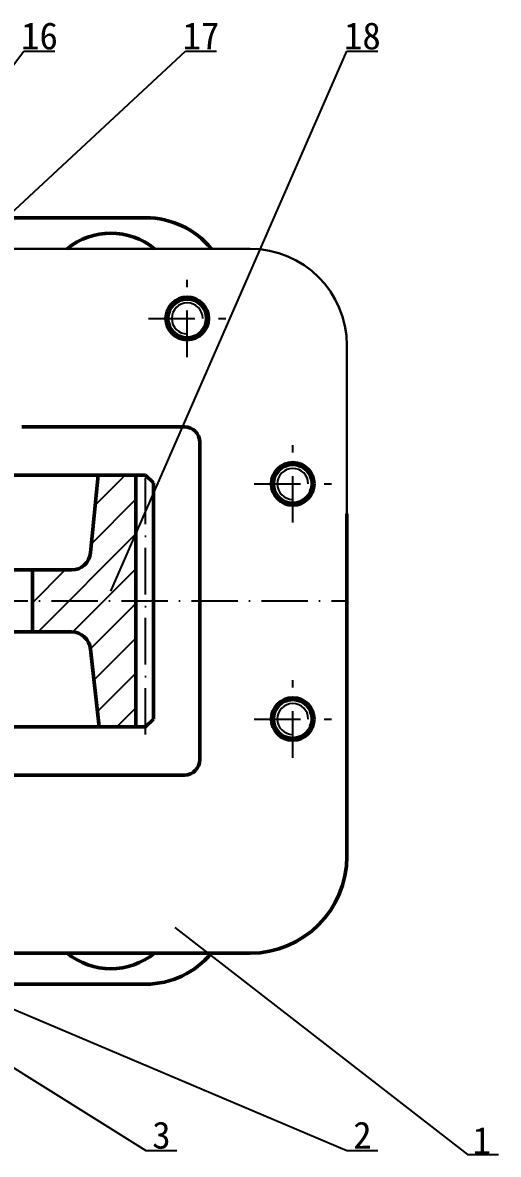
# Model space of a CAD drawing. Header units: millimetres. Extents: x 0 to 1682, y 0 to 1188.
# Drawn here: x 680.9 to 803.8, y 229.2 to 521.5 of the extents above; entities that cross this region are included whole.
import ezdxf
from ezdxf import colors
from ezdxf.entities.mleader import LeaderData, LeaderLine
from ezdxf.enums import TextEntityAlignment as Align
from ezdxf.math import Vec2, Vec3

# ---------------------------------------------------------------- set-up
doc = ezdxf.new("R2010")
doc.units = ezdxf.units.MM
doc.linetypes.add('ACAD_ISO10W100', pattern=[18, 12, -3, 0, -3])
doc.layers.get('0').update_dxf_attribs({"lineweight": 50})
for name, color, linetype, lineweight in [('中心线', 20, 'ACAD_ISO10W100', 25), ('剖面线', 3, 'Continuous', 25), ('文字', 7, 'Continuous', 25), ('标注', 7, 'Continuous', 25), ('粗实线', 7, 'Continuous', 50), ('细实线', 7, 'Continuous', 25)]:
    doc.layers.add(name, color=color, linetype=linetype, lineweight=lineweight)
doc.styles.add('Songti', font='')
doc.styles.get("Standard").update_dxf_attribs({"font": 'arial.ttf'})
doc.styles.get('Songti').set_extended_font_data('SimSun')

# ---------------------------------------------------------------- blocks, each defined once
blk = doc.blocks.new('_None')

msp = doc.modelspace()

# ---------------------------------------------------------------- hatches: boundary and pattern name
at = {"layer": '剖面线'}
h = msp.add_hatch(dxfattribs=at)
h.set_pattern_fill('ANSI31', color=256, scale=2, style=0)
h.set_pattern_definition([(45, (-31.765, 33.653), (-4.49013, 4.49013), [])])
edge = h.paths.add_edge_path()
edge.add_line((702.415, 339.628), (700.415, 341.628))
edge.add_line((698.45, 359.669), (700.415, 341.628))
edge.add_arc((693.48, 359.128), 5, 6.21439, 90)
edge.add_line((693.48, 364.128), (683.415, 364.128))
edge.add_line((683.415, 364.128), (683.415, 380.128))
edge.add_line((693.48, 380.128), (683.415, 380.128))
edge.add_arc((693.48, 385.128), 5, 270, 353.78561)
edge.add_line((698.45, 384.587), (700.415, 404.628))
edge.add_line((700.415, 402.628), (702.415, 404.628))
edge.add_line((702.415, 404.628), (710.17, 404.628))
edge.add_line((710.17, 404.628), (710.17, 339.628))
edge.add_line((710.17, 339.628), (702.415, 339.628))

# ---------------------------------------------------------------- linework, layer by layer
at = {"lineweight": 30}
for p, q in [((668.415, 463.128), (739.675, 463.128)), ((764.675, 394.628), (764.675, 438.128))]:
    msp.add_line(p, q, dxfattribs=at)
msp.add_arc((739.675, 438.128), 25, 0, 90, dxfattribs=at)
at = {"layer": '中心线', "linetype": 'ACAD_ISO10W100'}
for p, q in [((723.412, 435.128), (723.412, 455.128)), ((713.412, 445.128), (733.412, 445.128)), ((750.675, 392.382), (750.675, 412.382)), ((740.675, 402.382), (760.675, 402.382)), ((750.675, 331.628), (750.675, 351.628)), ((740.675, 341.628), (760.675, 341.628))]:
    msp.add_line(p, q, dxfattribs=at)
at = {"layer": '中心线'}
for p, q in [((712.67, 337.628), (712.67, 406.628)), ((272.015, 372.128), (764.675, 372.128))]:
    msp.add_line(p, q, dxfattribs=at)
at = {"layer": '粗实线'}
for p, q in [((712.675, 471.128), (658.415, 471.128)), ((722.675, 417.128), (680.675, 417.128)), ((726.675, 413.128), (726.675, 394.628)), ((702.415, 404.628), (630.915, 404.628)), ((698.45, 384.587), (700.415, 404.628)), ((702.415, 404.628), (710.17, 404.628)), ((710.17, 404.628), (710.17, 339.628)), ((712.67, 404.628), (710.17, 404.628)), ((714.67, 402.628), (712.67, 404.628)), ((714.67, 341.628), (714.67, 402.628)), ((726.675, 372.128), (726.675, 394.628)), ((764.675, 394.628), (764.675, 372.128)), ((649.415, 380.128), (683.415, 380.128)), ((683.415, 364.128), (683.415, 380.128)), ((693.48, 380.128), (683.415, 380.128)), ((726.675, 331.128), (726.675, 372.128)), ((764.675, 306.128), (764.675, 372.128)), ((649.415, 364.128), (683.415, 364.128)), ((693.48, 364.128), (683.415, 364.128)), ((698.45, 359.669), (700.633, 339.628)), ((702.415, 339.628), (630.915, 339.628)), ((710.17, 339.628), (702.415, 339.628)), ((710.17, 339.628), (712.67, 339.628)), ((712.67, 339.628), (714.67, 341.628)), ((722.675, 327.128), (638.415, 327.128)), ((739.675, 281.128), (668.415, 281.128)), ((712.675, 273.128), (658.415, 273.128))]:
    msp.add_line(p, q, dxfattribs=at)
for centre, radius in [((723.412, 445.128), 5.5), ((723.412, 445.128), 5), ((750.675, 402.382), 5.5), ((750.675, 402.382), 5), ((750.675, 341.628), 5.5), ((750.675, 341.628), 5)]:
    msp.add_circle(centre, radius, dxfattribs=at)
for centre, radius, start, end in [((712.675, 449.128), 22, 39.5212, 90), ((703.675, 449.128), 18, 51.05756, 128.94244), ((722.675, 413.128), 4, 0, 90), ((693.48, 385.128), 5, 270, 353.78561), ((693.48, 359.128), 5, 6.21439, 90), ((722.675, 331.128), 4, 270, 0), ((739.675, 306.128), 25, 270, 0), ((703.675, 295.128), 18, 231.05756, 308.94244), ((712.675, 295.128), 22, 270, 320.4788)]:
    msp.add_arc(centre, radius, start, end, dxfattribs=at)
at = {"layer": '细实线'}
for centre in [(723.412, 445.128), (750.675, 402.382), (750.675, 341.628)]:
    msp.add_arc(centre, 4, 0, 270, dxfattribs=at)

# ---------------------------------------------------------------- texts
at = {"layer": '文字', "style": 'Songti'}
for s, p in [('16', (685.235, 518.128)), ('17', (726.955, 518.128)), ('18', (768.675, 518.128)), ('3', (716.755, 234.128)), ('2', (768.675, 234.128)), ('1', (799.526, 232.735))]:
    msp.add_text(s, height=7, dxfattribs=at).set_placement(p, align=Align.MIDDLE_CENTER)

# ---------------------------------------------------------------- leaders
at = {"layer": '标注'}
ml = msp.add_multileader_mtext('Standard', dxfattribs=at)
ml.set_content('', color=256)
ml.set_leader_properties()
ml.set_arrow_properties(name='NONE')
ml.build(insert=Vec2(0, 0))
ml.multileader.update_dxf_attribs({"text_left_attachment_type": 5, "text_right_attachment_type": 5, "dogleg_length": 6})
ctx = ml.context
ctx.base_point, ctx.plane_origin = Vec3(687.235, 514.128), Vec3(-31.765, 33.653)
ctx.left_attachment, ctx.right_attachment = 5, 5
notes = []
notes.append((ctx, [(0, (1, 1, 0), (681.235, 514.128), (1, 0), 6, [(0, [(585.707, 389.843)], 0, [])])]))
ctx.mtext.insert, ctx.mtext.flow_direction = Vec3(689.235, 518.128), 5
ml = msp.add_multileader_mtext('Standard', dxfattribs=at)
ml.set_content('', color=256)
ml.set_leader_properties()
ml.set_arrow_properties(name='NONE')
ml.build(insert=Vec2(0, 0))
ml.multileader.update_dxf_attribs({"text_left_attachment_type": 5, "text_right_attachment_type": 5, "dogleg_length": 6})
ctx = ml.context
ctx.base_point, ctx.plane_origin = Vec3(728.955, 514.128), Vec3(-31.765, 33.653)
ctx.left_attachment, ctx.right_attachment = 5, 5
notes.append((ctx, [(0, (1, 1, 0), (722.955, 514.128), (1, 0), 6, [(0, [(635.988, 433.406)], 0, [])])]))
ctx.mtext.insert, ctx.mtext.flow_direction = Vec3(730.955, 518.128), 5
ml = msp.add_multileader_mtext('Standard', dxfattribs=at)
ml.set_content('', color=256)
ml.set_leader_properties()
ml.set_arrow_properties(name='NONE')
ml.build(insert=Vec2(0, 0))
ml.multileader.update_dxf_attribs({"text_left_attachment_type": 5, "text_right_attachment_type": 5, "dogleg_length": 6})
ctx = ml.context
ctx.base_point, ctx.plane_origin = Vec3(770.675, 514.128), Vec3(-31.765, 33.653)
ctx.left_attachment, ctx.right_attachment = 5, 5
notes.append((ctx, [(0, (1, 1, 0), (764.675, 514.128), (1, 0), 6, [(0, [(703.655, 374.628)], 0, [])])]))
ctx.mtext.insert, ctx.mtext.flow_direction = Vec3(772.675, 518.128), 5
ml = msp.add_multileader_mtext('Standard', dxfattribs=at)
ml.set_content('', color=256)
ml.set_leader_properties()
ml.set_arrow_properties(name='NONE')
ml.build(insert=Vec2(0, 0))
ml.multileader.update_dxf_attribs({"text_left_attachment_type": 5, "text_right_attachment_type": 5, "dogleg_length": 6})
ctx = ml.context
ctx.base_point, ctx.plane_origin = Vec3(801.807, 229.153), Vec3(30.042, 46.256)
ctx.left_attachment, ctx.right_attachment = 5, 5
notes.append((ctx, [(0, (1, 1, 0), (795.807, 229.153), (1, 0), 6, [(0, [(720.222, 287.731)], 0, [])])]))
ctx.mtext.insert, ctx.mtext.flow_direction = Vec3(803.807, 233.153), 5
ml = msp.add_multileader_mtext('Standard', dxfattribs=at)
ml.set_content('', color=256)
ml.set_leader_properties()
ml.set_arrow_properties(name='NONE')
ml.build(insert=Vec2(0, 0))
ml.multileader.update_dxf_attribs({"text_left_attachment_type": 5, "text_right_attachment_type": 5, "dogleg_length": 6})
ctx = ml.context
ctx.base_point, ctx.plane_origin = Vec3(770.675, 230.128), Vec3(-31.765, 33.653)
ctx.left_attachment, ctx.right_attachment = 5, 5
notes.append((ctx, [(0, (1, 1, 0), (764.675, 230.128), (1, 0), 6, [(0, [(658.415, 275.128)], 0, [])])]))
ctx.mtext.insert, ctx.mtext.flow_direction = Vec3(772.675, 234.128), 5
ml = msp.add_multileader_mtext('Standard', dxfattribs=at)
ml.set_content('', color=256)
ml.set_leader_properties()
ml.set_arrow_properties(name='NONE')
ml.build(insert=Vec2(0, 0))
ml.multileader.update_dxf_attribs({"text_left_attachment_type": 5, "text_right_attachment_type": 5, "dogleg_length": 6})
ctx = ml.context
ctx.base_point, ctx.plane_origin = Vec3(718.755, 230.128), Vec3(-31.765, 33.653)
ctx.left_attachment, ctx.right_attachment = 5, 5
notes.append((ctx, [(0, (1, 1, 0), (712.755, 230.128), (1, 0), 6, [(0, [(650.415, 269.128)], 0, [])])]))
ctx.mtext.insert, ctx.mtext.flow_direction = Vec3(720.755, 234.128), 5
for ctx, leaders in notes:
    for number, flags, end, landing, length, lines in leaders:
        leader = LeaderData()
        leader.index, (leader.has_last_leader_line, leader.has_dogleg_vector, leader.attachment_direction) = number, flags
        leader.last_leader_point, leader.dogleg_vector, leader.dogleg_length = Vec3(end), Vec3(landing), length
        for number, points, colour, breaks in lines:
            line = LeaderLine()
            line.index, line.vertices, line.color, line.breaks = number, Vec3.list(points), colors.encode_raw_color(colour), breaks
            leader.lines.append(line)
        ctx.leaders.append(leader)

doc.saveas('drawing.dxf')
